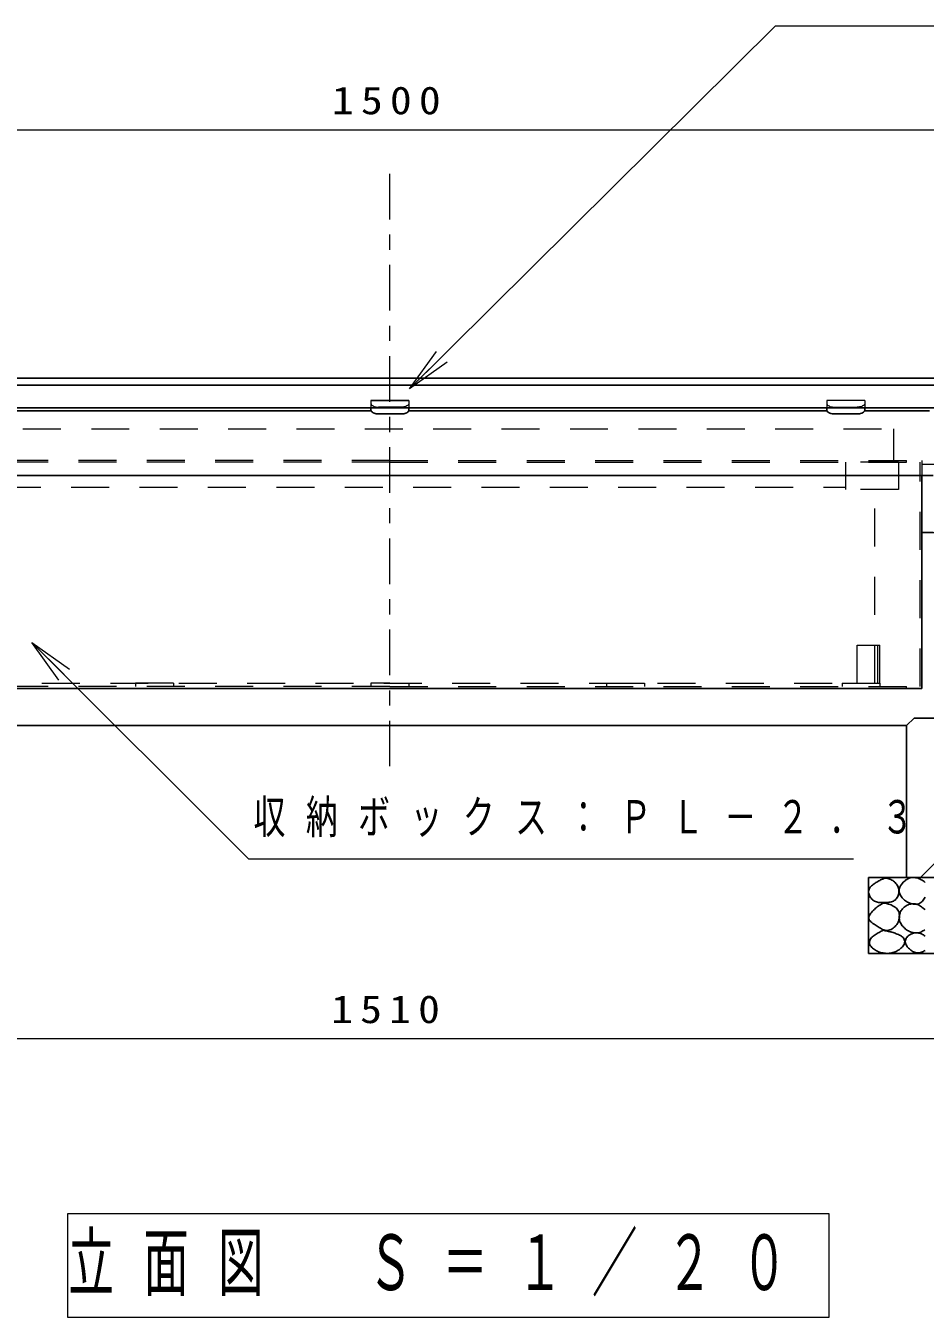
# Model space of a CAD drawing. Units: millimetres on the paper, scale 1:20. Extents: x -365 to 0, y 0 to 257.
# Drawn here: x -304.9 to -245.7, y 69.2 to 154.2 of the extents above; entities that cross this region are included whole.
import ezdxf

# ---------------------------------------------------------------- set-up
doc = ezdxf.new("R2010")
doc.units = ezdxf.units.MM
doc.linetypes.add('USER1', pattern=[4.5, 2.5, -2])
doc.linetypes.add('USER2', pattern=[6, 3, -1, 1, -1])
doc.layers.add('1_20', color=7, linetype='Continuous', lineweight=25)
doc.styles.add('ＭＳ ゴシック', font='')
doc.styles.get('ＭＳ ゴシック').set_extended_font_data('MS Gothic')

msp = doc.modelspace()

# ---------------------------------------------------------------- linework, layer by layer
at = {"layer": '1_20', "lineweight": 13}
for p, q in [((-321.407, 147.37), (-240.407, 147.37)), ((-246.407, 147.37), (-235.657, 147.37)), ((-279.62, 130.326), (-277.842, 132.794)), ((-279.62, 130.326), (-277.49, 132.439)), ((-277.138, 132.083), (-279.62, 130.326)), ((-302.707, 111.163), (-304.475, 113.638)), ((-304.475, 113.638), (-302, 111.87)), ((-304.475, 113.638), (-302.354, 111.517)), ((-246.002, 98.162), (-239.407, 104.756)), ((-240.157, 87.552), (-321.657, 87.552)), ((-302.133, 76.033), (-302.133, 69.227)), ((-251.993, 76.033), (-302.133, 76.033)), ((-251.993, 69.227), (-251.993, 76.033)), ((-302.133, 69.227), (-251.993, 69.227))]:
    msp.add_line(p, q, dxfattribs=at)
at = {"layer": '1_20', "linetype": 'USER2', "lineweight": 13}
msp.add_line((-280.907, 105.482), (-280.907, 145.465), dxfattribs=at)
msp.add_line((-280.907, 105.482), (-280.907, 145.465), dxfattribs=at)
at = {"layer": '1_20'}
for p, q in [((-318.157, 131.033), (-243.657, 131.033)), ((-318.157, 130.575), (-243.657, 130.575)), ((-318.157, 129.081), (-243.657, 129.081)), ((-282.142, 128.87), (-309.672, 128.87)), ((-282.157, 128.93), (-282.157, 129.081)), ((-280.157, 128.68), (-281.657, 128.68)), ((-281.657, 128.68), (-280.157, 128.68)), ((-279.672, 128.87), (-252.142, 128.87)), ((-279.657, 128.93), (-279.657, 129.081)), ((-252.157, 128.93), (-252.157, 129.081)), ((-251.657, 128.68), (-250.157, 128.68)), ((-249.672, 128.87), (-245.407, 128.87)), ((-249.657, 128.93), (-249.657, 129.081)), ((-280.907, 124.62), (-316.657, 124.62)), ((-280.907, 124.62), (-245.157, 124.62)), ((-245.157, 120.862), (-245.907, 120.862)), ((-314.907, 108.162), (-246.907, 108.162)), ((-246.907, 108.162), (-246.907, 98.162)), ((-246.407, 108.662), (-239.907, 108.662)), ((-249.407, 98.162), (-236.907, 98.162)), ((-249.407, 98.162), (-249.407, 93.162)), ((-249.407, 93.162), (-236.907, 93.162))]:
    msp.add_line(p, q, dxfattribs=at)
at = {"layer": '1_20', "linetype": 'USER1', "lineweight": 13}
for p, q in [((-282.157, 129.557), (-279.657, 129.557)), ((-282.157, 129.557), (-282.157, 128.93)), ((-279.657, 129.557), (-282.157, 129.557)), ((-282.157, 129.557), (-282.157, 128.93)), ((-279.657, 129.557), (-279.657, 128.93)), ((-279.657, 129.557), (-279.657, 128.93)), ((-249.657, 129.557), (-252.157, 129.557)), ((-252.157, 129.557), (-252.157, 128.93)), ((-249.657, 129.557), (-249.657, 128.93)), ((-280.157, 129.126), (-281.657, 129.126)), ((-281.657, 129.126), (-280.157, 129.126)), ((-251.657, 129.126), (-250.157, 129.126)), ((-314.057, 127.702), (-247.757, 127.702)), ((-247.757, 125.502), (-247.757, 127.702)), ((-250.932, 125.502), (-250.932, 123.702)), ((-247.432, 125.502), (-250.932, 125.502)), ((-247.432, 125.502), (-247.432, 123.702)), ((-245.907, 125.612), (-245.907, 124.62)), ((-310.882, 123.852), (-250.932, 123.852)), ((-247.432, 123.702), (-250.932, 123.702)), ((-249.007, 110.952), (-249.007, 123.702)), ((-312.807, 110.952), (-249.007, 110.952))]:
    msp.add_line(p, q, dxfattribs=at)
at = {"layer": '1_20', "color": 4, "linetype": 'USER1', "lineweight": 13}
for p, q in [((-280.907, 125.612), (-315.907, 125.612)), ((-280.907, 125.497), (-315.792, 125.497)), ((-280.907, 125.612), (-245.907, 125.612)), ((-280.907, 125.497), (-246.022, 125.497)), ((-246.907, 125.497), (-246.907, 125.612)), ((-246.022, 110.727), (-246.022, 125.497)), ((-245.907, 125.362), (-239.907, 125.362)), ((-245.907, 120.862), (-239.907, 120.862)), ((-250.157, 113.452), (-248.657, 113.452)), ((-250.157, 110.952), (-250.157, 113.452)), ((-248.807, 110.952), (-248.807, 113.452)), ((-248.657, 110.952), (-248.657, 113.452)), ((-280.907, 110.727), (-315.792, 110.727)), ((-295.157, 110.952), (-297.657, 110.952)), ((-297.657, 110.952), (-297.657, 110.727)), ((-295.157, 110.952), (-295.157, 110.727)), ((-280.907, 110.952), (-282.157, 110.952)), ((-282.157, 110.952), (-282.157, 110.727)), ((-280.907, 110.952), (-279.657, 110.952)), ((-280.907, 110.727), (-246.022, 110.727)), ((-279.657, 110.952), (-279.657, 110.727)), ((-266.657, 110.952), (-264.157, 110.952)), ((-266.657, 110.952), (-266.657, 110.727)), ((-264.157, 110.952), (-264.157, 110.727)), ((-251.157, 110.952), (-248.657, 110.952)), ((-251.157, 110.952), (-251.157, 110.727)), ((-248.657, 110.952), (-248.657, 110.727)), ((-246.907, 110.612), (-246.907, 110.727))]:
    msp.add_line(p, q, dxfattribs=at)
at = {"layer": '1_20', "color": 4}
for p, q in [((-245.907, 110.612), (-245.907, 124.62)), ((-280.907, 110.612), (-315.907, 110.612)), ((-280.907, 110.612), (-245.907, 110.612))]:
    msp.add_line(p, q, dxfattribs=at)
at = {"layer": '1_20', "color": 70}
msp.add_line((-246.407, 108.662), (-246.907, 108.162), dxfattribs=at)
at = {"layer": '1_20', "lineweight": 13}
for points in [[(-279.62, 130.326), (-255.523, 154.22), (-225.024, 154.22)], [(-304.475, 113.638), (-290.225, 99.388), (-250.41, 99.388)]]:
    msp.add_lwpolyline(points, dxfattribs=at)
at = {"layer": '1_20', "linetype": 'USER1', "lineweight": 13}
for points in [[(-282.157, 129.376), (-282.151, 129.337), (-282.133, 129.299), (-282.103, 129.263), (-282.062, 129.229), (-282.011, 129.199), (-281.951, 129.174), (-281.884, 129.153), (-281.812, 129.138), (-281.735, 129.129), (-281.657, 129.126)], [(-282.157, 129.376), (-282.151, 129.337), (-282.133, 129.299), (-282.103, 129.263), (-282.062, 129.229), (-282.011, 129.199), (-281.951, 129.174), (-281.884, 129.153), (-281.812, 129.138), (-281.735, 129.129), (-281.657, 129.126)], [(-279.657, 129.376), (-279.663, 129.337), (-279.681, 129.299), (-279.712, 129.263), (-279.752, 129.229), (-279.803, 129.199), (-279.863, 129.174), (-279.93, 129.153), (-280.002, 129.138), (-280.079, 129.129), (-280.157, 129.126)], [(-279.657, 129.376), (-279.663, 129.337), (-279.681, 129.299), (-279.712, 129.263), (-279.752, 129.229), (-279.803, 129.199), (-279.863, 129.174), (-279.93, 129.153), (-280.002, 129.138), (-280.079, 129.129), (-280.157, 129.126)], [(-252.157, 129.376), (-252.151, 129.337), (-252.133, 129.299), (-252.103, 129.263), (-252.062, 129.229), (-252.011, 129.199), (-251.951, 129.174), (-251.884, 129.153), (-251.812, 129.138), (-251.735, 129.129), (-251.657, 129.126)], [(-249.657, 129.376), (-249.663, 129.337), (-249.681, 129.299), (-249.712, 129.263), (-249.752, 129.229), (-249.803, 129.199), (-249.863, 129.174), (-249.93, 129.153), (-250.002, 129.138), (-250.079, 129.129), (-250.157, 129.126)]]:
    msp.add_lwpolyline(points, dxfattribs=at)
at = {"layer": '1_20'}
for points in [[(-282.157, 128.93), (-282.151, 128.891), (-282.133, 128.853), (-282.103, 128.817), (-282.062, 128.784), (-282.011, 128.754), (-281.951, 128.728), (-281.884, 128.708), (-281.812, 128.693), (-281.735, 128.684), (-281.657, 128.68)], [(-282.157, 128.93), (-282.151, 128.891), (-282.133, 128.853), (-282.103, 128.817), (-282.062, 128.784), (-282.011, 128.754), (-281.951, 128.728), (-281.884, 128.708), (-281.812, 128.693), (-281.735, 128.684), (-281.657, 128.68)], [(-279.657, 128.93), (-279.663, 128.891), (-279.681, 128.853), (-279.712, 128.817), (-279.752, 128.784), (-279.803, 128.754), (-279.863, 128.728), (-279.93, 128.708), (-280.002, 128.693), (-280.079, 128.684), (-280.157, 128.68)], [(-279.657, 128.93), (-279.663, 128.891), (-279.681, 128.853), (-279.712, 128.817), (-279.752, 128.784), (-279.803, 128.754), (-279.863, 128.728), (-279.93, 128.708), (-280.002, 128.693), (-280.079, 128.684), (-280.157, 128.68)], [(-252.157, 128.93), (-252.151, 128.891), (-252.133, 128.853), (-252.103, 128.817), (-252.062, 128.784), (-252.011, 128.754), (-251.951, 128.728), (-251.884, 128.708), (-251.812, 128.693), (-251.735, 128.684), (-251.657, 128.68)], [(-249.657, 128.93), (-249.663, 128.891), (-249.681, 128.853), (-249.712, 128.817), (-249.752, 128.784), (-249.803, 128.754), (-249.863, 128.728), (-249.93, 128.708), (-250.002, 128.693), (-250.079, 128.684), (-250.157, 128.68)]]:
    msp.add_lwpolyline(points, dxfattribs=at)
for points, knots in [([(-248.285, 98.132), (-248.33, 98.118), (-248.375, 98.104), (-248.42, 98.088), (-248.464, 98.071), (-248.507, 98.052), (-248.55, 98.033), (-248.593, 98.013), (-248.636, 97.992), (-248.678, 97.97), (-248.719, 97.948), (-248.761, 97.924), (-248.802, 97.901), (-248.843, 97.877), (-248.883, 97.853), (-248.923, 97.828), (-248.964, 97.803), (-249.004, 97.779), (-249.043, 97.752), (-249.083, 97.726), (-249.122, 97.699), (-249.159, 97.67), (-249.195, 97.64), (-249.232, 97.609), (-249.264, 97.575), (-249.296, 97.54), (-249.327, 97.503), (-249.35, 97.462), (-249.372, 97.421), (-249.391, 97.376), (-249.4, 97.33), (-249.409, 97.284), (-249.408, 97.235), (-249.404, 97.189), (-249.399, 97.142), (-249.387, 97.095), (-249.373, 97.05), (-249.358, 97.006), (-249.338, 96.962), (-249.316, 96.921), (-249.294, 96.879), (-249.267, 96.839), (-249.238, 96.802), (-249.209, 96.765), (-249.177, 96.729), (-249.142, 96.698), (-249.106, 96.667), (-249.067, 96.639), (-249.026, 96.616), (-248.985, 96.593), (-248.941, 96.575), (-248.896, 96.561), (-248.851, 96.547), (-248.804, 96.537), (-248.757, 96.53), (-248.711, 96.523), (-248.663, 96.52), (-248.616, 96.517), (-248.569, 96.514), (-248.522, 96.514), (-248.474, 96.514), (-248.427, 96.514), (-248.38, 96.516), (-248.332, 96.517), (-248.285, 96.518), (-248.238, 96.519), (-248.191, 96.522), (-248.143, 96.525), (-248.096, 96.528), (-248.049, 96.534), (-248.002, 96.541), (-247.955, 96.548), (-247.91, 96.56), (-247.864, 96.572), (-247.818, 96.587), (-247.776, 96.607), (-247.734, 96.628), (-247.693, 96.653), (-247.657, 96.683), (-247.621, 96.713), (-247.589, 96.749), (-247.561, 96.787), (-247.533, 96.825), (-247.509, 96.867), (-247.49, 96.91), (-247.47, 96.952), (-247.454, 96.997), (-247.442, 97.043), (-247.429, 97.088), (-247.421, 97.136), (-247.417, 97.182), (-247.413, 97.229), (-247.412, 97.277), (-247.417, 97.324), (-247.421, 97.371), (-247.43, 97.418), (-247.443, 97.464), (-247.455, 97.509), (-247.472, 97.554), (-247.493, 97.596), (-247.513, 97.638), (-247.538, 97.68), (-247.565, 97.718), (-247.592, 97.756), (-247.624, 97.793), (-247.657, 97.826), (-247.69, 97.859), (-247.727, 97.89), (-247.765, 97.918), (-247.803, 97.946), (-247.843, 97.972), (-247.884, 97.994), (-247.925, 98.017), (-247.969, 98.038), (-248.012, 98.055), (-248.056, 98.073), (-248.101, 98.088), (-248.146, 98.101), (-248.192, 98.114), (-248.238, 98.123), (-248.285, 98.132)], [0, 0, 0, 0, 1, 1, 1, 2, 2, 2, 3, 3, 3, 4, 4, 4, 5, 5, 5, 6, 6, 6, 7, 7, 7, 8, 8, 8, 9, 9, 9, 10, 10, 10, 11, 11, 11, 12, 12, 12, 13, 13, 13, 14, 14, 14, 15, 15, 15, 16, 16, 16, 17, 17, 17, 18, 18, 18, 19, 19, 19, 20, 20, 20, 21, 21, 21, 22, 22, 22, 23, 23, 23, 24, 24, 24, 25, 25, 25, 26, 26, 26, 27, 27, 27, 28, 28, 28, 29, 29, 29, 30, 30, 30, 31, 31, 31, 32, 32, 32, 33, 33, 33, 34, 34, 34, 35, 35, 35, 36, 36, 36, 37, 37, 37, 38, 38, 38, 39, 39, 39, 40, 40, 40, 40]), ([(-245.687, 97.847), (-245.726, 97.879), (-245.766, 97.911), (-245.808, 97.94), (-245.85, 97.969), (-245.894, 97.997), (-245.939, 98.021), (-245.983, 98.045), (-246.03, 98.068), (-246.077, 98.087), (-246.124, 98.106), (-246.173, 98.123), (-246.222, 98.136), (-246.271, 98.149), (-246.322, 98.159), (-246.373, 98.164), (-246.423, 98.169), (-246.475, 98.17), (-246.526, 98.165), (-246.576, 98.161), (-246.627, 98.151), (-246.676, 98.137), (-246.725, 98.123), (-246.773, 98.103), (-246.818, 98.08), (-246.864, 98.058), (-246.908, 98.031), (-246.95, 98.002), (-246.991, 97.972), (-247.031, 97.94), (-247.069, 97.905), (-247.107, 97.871), (-247.143, 97.834), (-247.176, 97.796), (-247.209, 97.757), (-247.24, 97.716), (-247.268, 97.673), (-247.296, 97.63), (-247.321, 97.585), (-247.341, 97.539), (-247.361, 97.492), (-247.378, 97.443), (-247.387, 97.393), (-247.396, 97.343), (-247.4, 97.291), (-247.396, 97.24), (-247.391, 97.19), (-247.378, 97.139), (-247.361, 97.091), (-247.344, 97.044), (-247.32, 96.998), (-247.293, 96.954), (-247.267, 96.911), (-247.235, 96.87), (-247.202, 96.831), (-247.168, 96.793), (-247.132, 96.757), (-247.093, 96.723), (-247.055, 96.689), (-247.015, 96.658), (-246.973, 96.629), (-246.931, 96.6), (-246.887, 96.573), (-246.842, 96.548), (-246.797, 96.524), (-246.751, 96.502), (-246.704, 96.483), (-246.657, 96.463), (-246.608, 96.446), (-246.559, 96.434), (-246.509, 96.421), (-246.459, 96.411), (-246.408, 96.406), (-246.358, 96.401), (-246.305, 96.399), (-246.255, 96.405), (-246.205, 96.41), (-246.153, 96.42), (-246.106, 96.438), (-246.058, 96.455), (-246.012, 96.48), (-245.971, 96.509), (-245.929, 96.538), (-245.891, 96.574), (-245.856, 96.611), (-245.822, 96.648), (-245.791, 96.689), (-245.762, 96.732), (-245.734, 96.774), (-245.71, 96.819), (-245.687, 96.865)], [0, 0, 0, 0, 1, 1, 1, 2, 2, 2, 3, 3, 3, 4, 4, 4, 5, 5, 5, 6, 6, 6, 7, 7, 7, 8, 8, 8, 9, 9, 9, 10, 10, 10, 11, 11, 11, 12, 12, 12, 13, 13, 13, 14, 14, 14, 15, 15, 15, 16, 16, 16, 17, 17, 17, 18, 18, 18, 19, 19, 19, 20, 20, 20, 21, 21, 21, 22, 22, 22, 23, 23, 23, 24, 24, 24, 25, 25, 25, 26, 26, 26, 27, 27, 27, 28, 28, 28, 29, 29, 29, 30, 30, 30, 30]), ([(-248.412, 96.485), (-248.462, 96.462), (-248.513, 96.439), (-248.561, 96.412), (-248.61, 96.386), (-248.657, 96.357), (-248.703, 96.326), (-248.749, 96.296), (-248.794, 96.263), (-248.838, 96.229), (-248.881, 96.195), (-248.924, 96.159), (-248.965, 96.123), (-249.007, 96.086), (-249.048, 96.049), (-249.088, 96.01), (-249.127, 95.972), (-249.166, 95.932), (-249.202, 95.89), (-249.238, 95.848), (-249.274, 95.805), (-249.304, 95.759), (-249.333, 95.712), (-249.364, 95.663), (-249.379, 95.611), (-249.394, 95.56), (-249.404, 95.499), (-249.392, 95.448), (-249.381, 95.397), (-249.345, 95.347), (-249.311, 95.305), (-249.277, 95.263), (-249.231, 95.229), (-249.187, 95.195), (-249.144, 95.16), (-249.097, 95.131), (-249.051, 95.1), (-249.005, 95.069), (-248.957, 95.041), (-248.911, 95.011), (-248.864, 94.981), (-248.818, 94.95), (-248.772, 94.92), (-248.726, 94.889), (-248.68, 94.858), (-248.633, 94.829), (-248.585, 94.801), (-248.538, 94.772), (-248.487, 94.749), (-248.437, 94.726), (-248.385, 94.704), (-248.331, 94.692), (-248.278, 94.681), (-248.221, 94.676), (-248.166, 94.68), (-248.112, 94.685), (-248.057, 94.699), (-248.005, 94.718), (-247.953, 94.736), (-247.903, 94.762), (-247.856, 94.791), (-247.809, 94.819), (-247.764, 94.853), (-247.723, 94.89), (-247.681, 94.926), (-247.642, 94.966), (-247.607, 95.008), (-247.572, 95.051), (-247.539, 95.096), (-247.511, 95.144), (-247.483, 95.191), (-247.459, 95.242), (-247.439, 95.293), (-247.419, 95.344), (-247.402, 95.398), (-247.391, 95.452), (-247.38, 95.506), (-247.373, 95.562), (-247.372, 95.617), (-247.371, 95.672), (-247.374, 95.728), (-247.385, 95.782), (-247.395, 95.836), (-247.411, 95.891), (-247.435, 95.94), (-247.458, 95.99), (-247.489, 96.037), (-247.524, 96.08), (-247.559, 96.122), (-247.6, 96.16), (-247.643, 96.195), (-247.686, 96.229), (-247.734, 96.259), (-247.781, 96.287), (-247.829, 96.314), (-247.88, 96.338), (-247.931, 96.359), (-247.982, 96.381), (-248.034, 96.399), (-248.087, 96.415), (-248.14, 96.431), (-248.194, 96.445), (-248.248, 96.457), (-248.302, 96.468), (-248.357, 96.476), (-248.412, 96.485)], [0, 0, 0, 0, 1, 1, 1, 2, 2, 2, 3, 3, 3, 4, 4, 4, 5, 5, 5, 6, 6, 6, 7, 7, 7, 8, 8, 8, 9, 9, 9, 10, 10, 10, 11, 11, 11, 12, 12, 12, 13, 13, 13, 14, 14, 14, 15, 15, 15, 16, 16, 16, 17, 17, 17, 18, 18, 18, 19, 19, 19, 20, 20, 20, 21, 21, 21, 22, 22, 22, 23, 23, 23, 24, 24, 24, 25, 25, 25, 26, 26, 26, 27, 27, 27, 28, 28, 28, 29, 29, 29, 30, 30, 30, 31, 31, 31, 32, 32, 32, 33, 33, 33, 34, 34, 34, 35, 35, 35, 35]), ([(-245.703, 96.041), (-245.738, 96.077), (-245.774, 96.114), (-245.813, 96.147), (-245.851, 96.181), (-245.891, 96.213), (-245.933, 96.242), (-245.975, 96.271), (-246.019, 96.298), (-246.064, 96.322), (-246.109, 96.346), (-246.155, 96.367), (-246.203, 96.384), (-246.251, 96.402), (-246.301, 96.416), (-246.351, 96.425), (-246.401, 96.434), (-246.452, 96.438), (-246.503, 96.437), (-246.554, 96.436), (-246.605, 96.43), (-246.655, 96.419), (-246.705, 96.409), (-246.754, 96.393), (-246.801, 96.374), (-246.848, 96.355), (-246.894, 96.331), (-246.937, 96.305), (-246.981, 96.278), (-247.023, 96.248), (-247.061, 96.215), (-247.1, 96.182), (-247.137, 96.146), (-247.17, 96.107), (-247.203, 96.069), (-247.234, 96.027), (-247.261, 95.984), (-247.288, 95.941), (-247.312, 95.896), (-247.332, 95.849), (-247.351, 95.802), (-247.368, 95.753), (-247.379, 95.703), (-247.39, 95.654), (-247.397, 95.602), (-247.398, 95.552), (-247.398, 95.501), (-247.394, 95.449), (-247.384, 95.399), (-247.375, 95.349), (-247.359, 95.3), (-247.341, 95.253), (-247.323, 95.205), (-247.3, 95.159), (-247.274, 95.115), (-247.249, 95.071), (-247.219, 95.029), (-247.188, 94.989), (-247.157, 94.948), (-247.122, 94.91), (-247.086, 94.874), (-247.051, 94.838), (-247.012, 94.804), (-246.972, 94.772), (-246.933, 94.74), (-246.891, 94.711), (-246.847, 94.684), (-246.804, 94.657), (-246.759, 94.632), (-246.713, 94.611), (-246.666, 94.59), (-246.619, 94.571), (-246.57, 94.556), (-246.521, 94.542), (-246.471, 94.53), (-246.421, 94.523), (-246.37, 94.516), (-246.319, 94.513), (-246.268, 94.514), (-246.217, 94.516), (-246.166, 94.523), (-246.116, 94.533), (-246.066, 94.544), (-246.017, 94.56), (-245.97, 94.578), (-245.922, 94.596), (-245.876, 94.619), (-245.831, 94.644), (-245.787, 94.668), (-245.745, 94.697), (-245.703, 94.726)], [0, 0, 0, 0, 1, 1, 1, 2, 2, 2, 3, 3, 3, 4, 4, 4, 5, 5, 5, 6, 6, 6, 7, 7, 7, 8, 8, 8, 9, 9, 9, 10, 10, 10, 11, 11, 11, 12, 12, 12, 13, 13, 13, 14, 14, 14, 15, 15, 15, 16, 16, 16, 17, 17, 17, 18, 18, 18, 19, 19, 19, 20, 20, 20, 21, 21, 21, 22, 22, 22, 23, 23, 23, 24, 24, 24, 25, 25, 25, 26, 26, 26, 27, 27, 27, 28, 28, 28, 29, 29, 29, 30, 30, 30, 30]), ([(-248.453, 94.688), (-248.542, 94.645), (-248.632, 94.602), (-248.72, 94.554), (-248.807, 94.506), (-248.894, 94.458), (-248.975, 94.401), (-249.056, 94.344), (-249.143, 94.286), (-249.206, 94.212), (-249.27, 94.139), (-249.343, 94.049), (-249.357, 93.959), (-249.371, 93.87), (-249.334, 93.759), (-249.289, 93.676), (-249.243, 93.594), (-249.159, 93.524), (-249.082, 93.463), (-249.004, 93.403), (-248.914, 93.354), (-248.825, 93.312), (-248.735, 93.271), (-248.639, 93.238), (-248.543, 93.214), (-248.447, 93.19), (-248.347, 93.173), (-248.249, 93.169), (-248.15, 93.164), (-248.049, 93.169), (-247.951, 93.186), (-247.854, 93.203), (-247.757, 93.233), (-247.666, 93.271), (-247.575, 93.309), (-247.485, 93.357), (-247.404, 93.414), (-247.323, 93.471), (-247.243, 93.535), (-247.181, 93.611), (-247.119, 93.687), (-247.05, 93.778), (-247.034, 93.868), (-247.019, 93.958), (-247.041, 94.072), (-247.088, 94.151), (-247.135, 94.229), (-247.233, 94.288), (-247.316, 94.34), (-247.399, 94.393), (-247.494, 94.429), (-247.586, 94.465), (-247.679, 94.502), (-247.774, 94.531), (-247.87, 94.558), (-247.966, 94.586), (-248.063, 94.609), (-248.16, 94.63), (-248.257, 94.652), (-248.355, 94.67), (-248.453, 94.688)], [0, 0, 0, 0, 1, 1, 1, 2, 2, 2, 3, 3, 3, 4, 4, 4, 5, 5, 5, 6, 6, 6, 7, 7, 7, 8, 8, 8, 9, 9, 9, 10, 10, 10, 11, 11, 11, 12, 12, 12, 13, 13, 13, 14, 14, 14, 15, 15, 15, 16, 16, 16, 17, 17, 17, 18, 18, 18, 19, 19, 19, 20, 20, 20, 20]), ([(-245.687, 94.314), (-245.724, 94.339), (-245.761, 94.364), (-245.8, 94.386), (-245.839, 94.408), (-245.879, 94.43), (-245.92, 94.448), (-245.961, 94.465), (-246.003, 94.482), (-246.046, 94.494), (-246.089, 94.506), (-246.133, 94.516), (-246.177, 94.521), (-246.222, 94.526), (-246.267, 94.527), (-246.312, 94.524), (-246.356, 94.521), (-246.401, 94.513), (-246.444, 94.502), (-246.487, 94.491), (-246.53, 94.476), (-246.571, 94.458), (-246.612, 94.441), (-246.652, 94.42), (-246.69, 94.396), (-246.728, 94.373), (-246.765, 94.347), (-246.799, 94.318), (-246.833, 94.289), (-246.866, 94.257), (-246.894, 94.222), (-246.921, 94.187), (-246.948, 94.149), (-246.966, 94.109), (-246.983, 94.069), (-246.997, 94.024), (-247.001, 93.98), (-247.004, 93.936), (-246.997, 93.89), (-246.986, 93.847), (-246.975, 93.804), (-246.955, 93.763), (-246.934, 93.723), (-246.913, 93.684), (-246.887, 93.647), (-246.861, 93.611), (-246.834, 93.575), (-246.804, 93.541), (-246.773, 93.509), (-246.742, 93.477), (-246.709, 93.446), (-246.675, 93.417), (-246.641, 93.388), (-246.604, 93.361), (-246.567, 93.337), (-246.529, 93.313), (-246.49, 93.291), (-246.449, 93.273), (-246.408, 93.254), (-246.366, 93.238), (-246.323, 93.227), (-246.28, 93.216), (-246.235, 93.208), (-246.19, 93.205), (-246.146, 93.202), (-246.1, 93.204), (-246.056, 93.21), (-246.012, 93.216), (-245.968, 93.228), (-245.926, 93.242), (-245.883, 93.256), (-245.842, 93.275), (-245.802, 93.295), (-245.762, 93.315), (-245.725, 93.339), (-245.687, 93.364)], [0, 0, 0, 0, 1, 1, 1, 2, 2, 2, 3, 3, 3, 4, 4, 4, 5, 5, 5, 6, 6, 6, 7, 7, 7, 8, 8, 8, 9, 9, 9, 10, 10, 10, 11, 11, 11, 12, 12, 12, 13, 13, 13, 14, 14, 14, 15, 15, 15, 16, 16, 16, 17, 17, 17, 18, 18, 18, 19, 19, 19, 20, 20, 20, 21, 21, 21, 22, 22, 22, 23, 23, 23, 24, 24, 24, 25, 25, 25, 25])]:
    msp.add_open_spline(points, degree=3, knots=knots, dxfattribs=at)

# ---------------------------------------------------------------- texts
at = {"layer": '1_20', "style": 'ＭＳ ゴシック'}
for s, insert, char_height, attachment_point in [('\\T1.33;\\W1.15;1500', (-280.907, 148.37), 1.833, 8), ('\\T1.64;\\W0.7;収納ボックス：ＰＬ－２．３', (-289.884, 102.038), 2.199, 4), ('\\T1.33;\\W1.15;1510', (-280.96, 88.552), 1.833, 8), ('\\T1.64;\\W0.6;立面図\u3000Ｓ＝１／２０', (-302.063, 72.63), 3.666, 4)]:
    msp.add_mtext(s, dxfattribs=dict(at, insert=insert, char_height=char_height, attachment_point=attachment_point))

doc.saveas('drawing.dxf')
